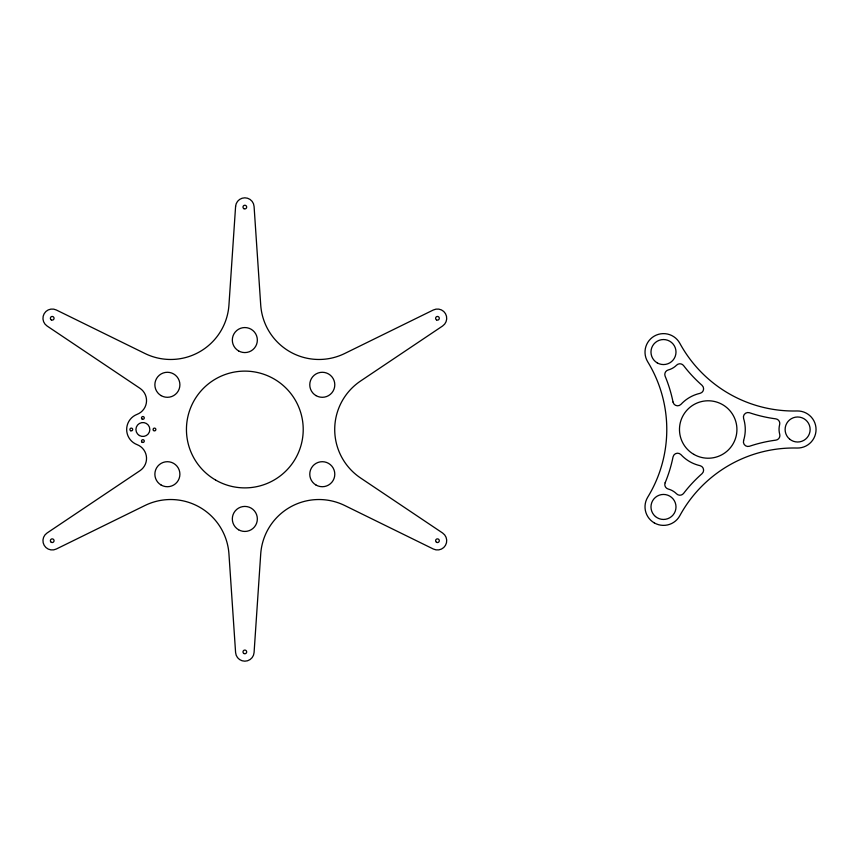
<?xml version="1.0" encoding="UTF-8"?>
<svg xmlns="http://www.w3.org/2000/svg" width="859" height="859" viewBox="0 0 859 859"><rect width="100%" height="100%" fill="white"/><g stroke="black" fill="none" stroke-linecap="round" stroke-linejoin="round"><path stroke-width="1.29" d="M235.591 206.461L228.945 305.009A58.38 58.38 0 0 1 144.967 353.5L56.297 309.97A9.266 9.266 0 0 0 44.185 313.653A9.266 9.266 0 0 0 47.052 325.99L139.996 388.332A14.753 14.753 0 0 1 137.075 414.36A16.214 16.214 0 0 0 137.075 444.64A14.753 14.753 0 0 1 139.996 470.668L47.052 533.01A9.266 9.266 0 0 0 44.185 545.347A9.266 9.266 0 0 0 56.297 549.03L144.967 505.5A58.38 58.38 0 0 1 228.945 553.991L235.591 652.539A9.266 9.266 0 0 0 244.836 661.183A9.266 9.266 0 0 0 254.081 652.539L260.717 553.991A58.38 58.38 0 0 1 344.695 505.5L433.365 549.03A9.266 9.266 0 0 0 445.477 545.347A9.266 9.266 0 0 0 442.61 533.01L360.587 477.991A58.38 58.38 0 0 1 360.587 381.009L442.61 325.99A9.266 9.266 0 0 0 445.477 313.653A9.266 9.266 0 0 0 433.365 309.97L344.695 353.5A58.38 58.38 0 0 1 260.717 305.009L254.081 206.461A9.266 9.266 0 0 0 244.836 197.817A9.266 9.266 0 0 0 235.591 206.461M316.026 395.623A12.509 12.509 0 0 0 334.795 384.789A12.509 12.509 0 0 0 316.026 373.955A12.509 12.509 0 0 0 316.026 395.623M51.293 542.308A1.858 1.858 0 0 0 54.063 540.708A1.858 1.858 0 0 0 51.293 539.108A1.858 1.858 0 0 0 51.293 542.308M153.503 430.488A1.385 1.385 0 0 0 155.823 429.844A1.385 1.385 0 0 0 154.105 428.158A1.385 1.385 0 0 0 153.503 430.488M243.902 653.516A1.858 1.858 0 0 0 246.683 651.917A1.858 1.858 0 0 0 243.902 650.317A1.858 1.858 0 0 0 243.902 653.516M215.641 480.063A58.38 58.38 0 0 0 303.216 429.5A58.38 58.38 0 0 0 215.641 378.937A58.38 58.38 0 0 0 215.641 480.063M139.416 435.524A6.947 6.947 0 0 0 149.842 429.5A6.947 6.947 0 0 0 139.416 423.476A6.947 6.947 0 0 0 139.416 435.524M51.293 319.892A1.858 1.858 0 0 0 54.063 318.292A1.858 1.858 0 0 0 51.293 316.692A1.858 1.858 0 0 0 51.293 319.892M316.026 485.045A12.509 12.509 0 0 0 334.795 474.211A12.509 12.509 0 0 0 316.026 463.377A12.509 12.509 0 0 0 316.026 485.045M141.918 442.074A1.385 1.385 0 0 0 144.237 441.429A1.385 1.385 0 0 0 142.519 439.744A1.385 1.385 0 0 0 141.918 442.074M238.577 350.901A12.509 12.509 0 0 0 257.346 340.067A12.509 12.509 0 0 0 238.577 329.233A12.509 12.509 0 0 0 238.577 350.901M243.902 208.683A1.858 1.858 0 0 0 246.683 207.083A1.858 1.858 0 0 0 243.902 205.484A1.858 1.858 0 0 0 243.902 208.683M436.522 542.308A1.858 1.858 0 0 0 439.303 540.708A1.858 1.858 0 0 0 436.522 539.108A1.858 1.858 0 0 0 436.522 542.308M436.522 319.892A1.858 1.858 0 0 0 439.303 318.292A1.858 1.858 0 0 0 436.522 316.692A1.858 1.858 0 0 0 436.522 319.892M161.127 485.045A12.509 12.509 0 0 0 179.896 474.211A12.509 12.509 0 0 0 161.127 463.377A12.509 12.509 0 0 0 161.127 485.045M161.127 395.623A12.509 12.509 0 0 0 179.896 384.789A12.509 12.509 0 0 0 161.127 373.955A12.509 12.509 0 0 0 161.127 395.623M238.577 529.767A12.509 12.509 0 0 0 257.346 518.933A12.509 12.509 0 0 0 238.577 508.099A12.509 12.509 0 0 0 238.577 529.767M130.611 430.703A1.385 1.385 0 0 0 132.694 429.5A1.385 1.385 0 0 0 130.611 428.297A1.385 1.385 0 0 0 130.611 430.703M142.197 419.117A1.385 1.385 0 0 0 144.28 417.914A1.385 1.385 0 0 0 142.197 416.712A1.385 1.385 0 0 0 142.197 419.117M654.279 522.895A18.533 18.533 0 0 0 679.823 515.711A129.741 129.741 0 0 1 797.045 448.033A18.533 18.533 0 0 0 816.05 429.5A18.533 18.533 0 0 0 797.045 410.967A129.741 129.741 0 0 1 679.823 343.289A18.533 18.533 0 0 0 654.279 336.105A18.533 18.533 0 0 0 647.729 361.822A129.741 129.741 0 0 1 647.729 497.178A18.533 18.533 0 0 0 654.279 522.895M693.836 454.379A28.734 28.734 0 0 0 736.925 429.5A28.734 28.734 0 0 0 693.836 404.621A28.734 28.734 0 0 0 693.836 454.379M743.604 440.484A4.639 4.639 0 0 0 749.51 446.251A139.008 139.008 0 0 1 775.87 440.141A4.639 4.639 0 0 0 779.736 434.343A18.533 18.533 0 0 1 779.628 424.657A4.639 4.639 0 0 0 775.87 418.859A139.008 139.008 0 0 1 749.51 412.749A4.639 4.639 0 0 0 743.604 418.516A37.066 37.066 0 0 1 743.604 440.484M657.232 362.885A12.509 12.509 0 0 0 676.001 352.05A12.509 12.509 0 0 0 657.232 341.216A12.509 12.509 0 0 0 657.232 362.885M665.145 482.779A139.008 139.008 0 0 0 673.037 456.902A4.639 4.639 0 0 1 680.983 454.669A37.066 37.066 0 0 0 700.021 465.653A4.639 4.639 0 0 1 702.05 473.653A139.008 139.008 0 0 0 683.581 493.42A4.639 4.639 0 0 1 676.624 493.871A18.533 18.533 0 0 0 668.238 489.039A4.639 4.639 0 0 1 665.145 482.779M673.037 402.098A139.008 139.008 0 0 0 665.145 376.221A4.639 4.639 0 0 1 668.238 369.961A18.533 18.533 0 0 0 676.624 365.129A4.639 4.639 0 0 1 683.581 365.58A139.008 139.008 0 0 0 702.05 385.347A4.639 4.639 0 0 1 700.021 393.347A37.066 37.066 0 0 0 680.983 404.331A4.639 4.639 0 0 1 673.037 402.098M789.593 439.089A12.509 12.509 0 0 0 809.951 431.669A12.509 12.509 0 0 0 793.351 417.742A12.509 12.509 0 0 0 789.593 439.089M655.449 516.527A12.509 12.509 0 0 0 675.808 509.119A12.509 12.509 0 0 0 659.207 495.192A12.509 12.509 0 0 0 655.449 516.527"/></g></svg>
